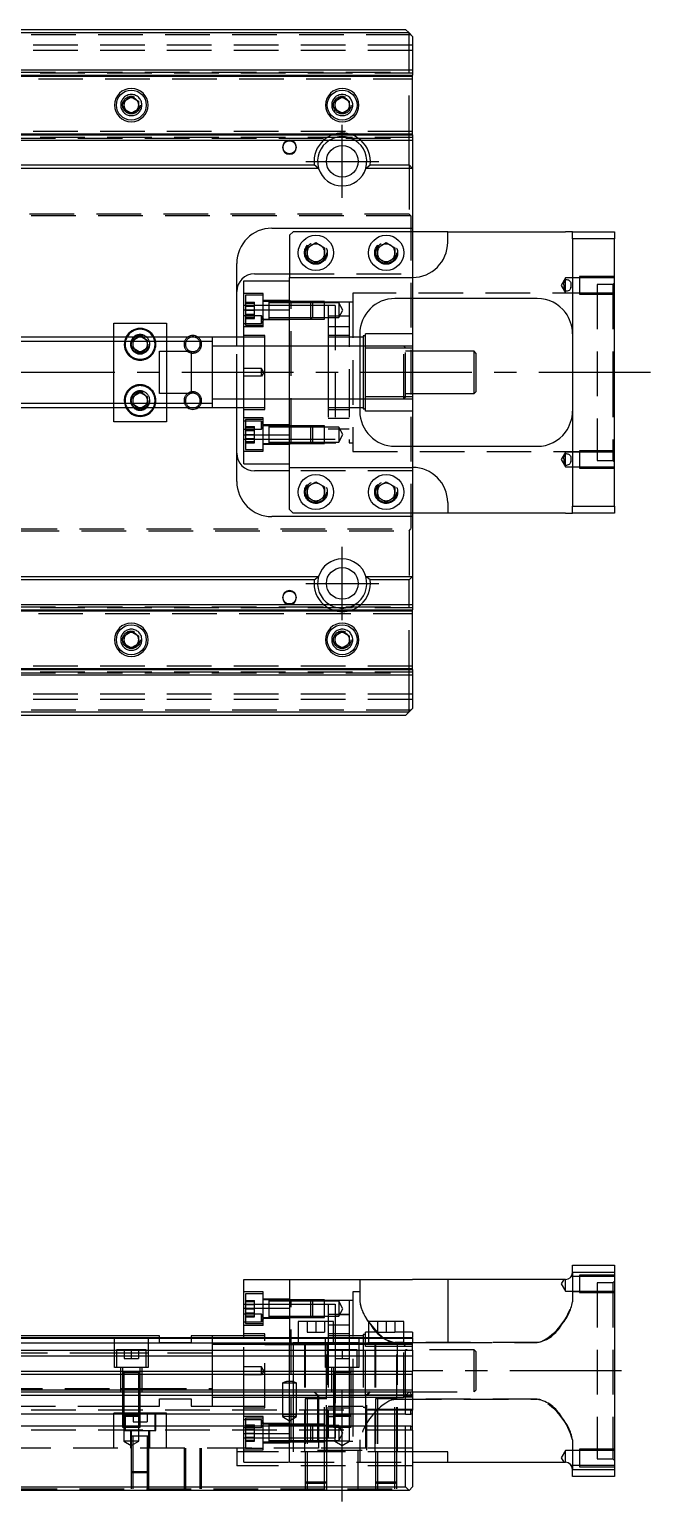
# Model space of a CAD drawing. Extents: x -10 to 750, y -346 to 120.
# Drawn here: x 291 to 467.7, y -321 to 97.5 of the extents above; entities that cross this region are included whole.
import ezdxf

# ---------------------------------------------------------------- set-up
doc = ezdxf.new("R2010")
doc.units = 0
doc.linetypes.add('CENTER', pattern=[50.8, 31.75, -6.35, 6.35, -6.35])
doc.linetypes.add('DASHED', pattern=[19.05, 12.7, -6.35])
doc.layers.get('0').update_dxf_attribs({"linetype": 'CONTINUOUS'})
doc.layers.add('CENTER', color=1, linetype='CENTER')

msp = doc.modelspace()

# ---------------------------------------------------------------- linework, layer by layer
at = {"color": 7, "linetype": 'CONTINUOUS'}
for p, q in [((275, 97.5), (398, 97.5)), ((399, 96.5), (275, 96.5)), ((399, 96.5), (398, 97.5)), ((399, 86), (399, 96.5)), ((400, 95.5), (399, 96.5)), ((400, 95.5), (400, 86)), ((275, 86), (400, 86)), ((282.27, 84.48), (400, 84.48)), ((282.95, 84.2), (400, 84.2)), ((400, 86), (400, 84.48)), ((400, 84.2), (400, 84.48)), ((400, 67.8), (400, 84.2)), ((318, 77.15), (320, 78.31)), ((318, 74.85), (318, 77.15)), ((320, 78.31), (322, 77.15)), ((322, 77.15), (322, 74.85)), ((378, 77.15), (380, 78.31)), ((378, 74.85), (378, 77.15)), ((380, 78.31), (382, 77.15)), ((382, 77.15), (382, 74.85)), ((320, 73.69), (318, 74.85)), ((322, 74.85), (320, 73.69)), ((380, 73.69), (378, 74.85)), ((382, 74.85), (380, 73.69)), ((275, 67.8), (400, 67.8)), ((275, 67.52), (400, 67.52)), ((400, 67.52), (400, 67.8)), ((400, 67.52), (400, 66)), ((275, 66), (400, 66)), ((399, 59), (399, 66)), ((400, 66), (400, 58)), ((275, 59), (372.06, 59)), ((373.29, 58), (372.06, 59)), ((386.71, 58), (387.94, 59)), ((387.94, 59), (399, 59)), ((399, 59), (400, 58)), ((373.29, 58), (275, 58)), ((400, 58), (386.71, 58)), ((400, 58), (400, 41)), ((360, 41), (400, 41)), ((366, 40), (365, 39)), ((365, 39), (365, 27)), ((410, 40), (366, 40)), ((400, 41), (400, 40)), ((410, 40), (443.5, 40)), ((410, 37), (410, 40)), ((445.5, 40), (443.5, 40)), ((445.5, 40), (457.5, 40)), ((445.5, 38), (445.5, 40)), ((445.5, 38), (445.5, -38)), ((457.5, 38), (445.5, 38)), ((457.5, 40), (457.5, 38)), ((457.5, -38), (457.5, 38)), ((370, 35.44), (372.5, 36.89)), ((370, 32.56), (370, 35.44)), ((372.5, 36.89), (375, 35.44)), ((375, 35.44), (375, 32.56)), ((390, 35.44), (392.5, 36.89)), ((390, 32.56), (390, 35.44)), ((392.5, 36.89), (395, 35.44)), ((395, 35.44), (395, 32.56)), ((350, 10), (350, 31)), ((372.5, 31.11), (370, 32.56)), ((375, 32.56), (372.5, 31.11)), ((392.5, 31.11), (390, 32.56)), ((395, 32.56), (392.5, 31.11)), ((352, 17.78), (352, 26)), ((352, 26), (365, 26)), ((355, 28), (365, 28)), ((365, 27), (400, 27)), ((365, 17.78), (365, 27)), ((443.02, 24.91), (443.06, 25.23)), ((443.06, 25.23), (443.16, 25.61)), ((443.16, 25.61), (443.3, 25.99)), ((443.3, 25.99), (443.5, 26.44)), ((443.5, 26.44), (443.72, 26.43)), ((443.5, 23.06), (443.5, 26.44)), ((443.72, 26.43), (443.94, 26.4)), ((443.94, 26.4), (444.15, 26.35)), ((444.15, 26.35), (444.35, 26.28)), ((444.35, 26.28), (444.58, 26.14)), ((444.58, 26.14), (444.77, 25.97)), ((444.77, 25.97), (444.91, 25.77)), ((444.91, 25.77), (445.02, 25.53)), ((445.02, 25.53), (445.08, 25.3)), ((435.5, 21), (395, 21)), ((400, 21), (400, 11)), ((443.58, 23.06), (443.5, 23.06)), ((443.82, 23.08), (443.58, 23.06)), ((444.04, 23.12), (443.82, 23.08)), ((444.29, 23.2), (444.04, 23.12)), ((444.52, 23.31), (444.29, 23.2)), ((444.72, 23.48), (444.52, 23.31)), ((444.88, 23.67), (444.72, 23.48)), ((444.99, 23.9), (444.88, 23.67)), ((445.06, 24.11), (444.99, 23.9)), ((352, -17.78), (352, 17.78)), ((352, 17.78), (365, 17.78)), ((365, -17.78), (365, 17.78)), ((365, -17.78), (365, 17.78)), ((315, 14), (330, 14)), ((315, 10), (315, 14)), ((330, 14), (330, 10)), ((343, 10), (275, 10)), ((321.96, 10), (322.5, 10.31)), ((322.5, 10.31), (323.04, 10)), ((352, 10), (343, 10)), ((343, 10), (343, -10)), ((343, 10), (343, -10)), ((385, 11), (385, -11)), ((386, 10), (385, 10)), ((386.31, 10.38), (386, 10.38)), ((386, 10.38), (386, 0)), ((386.63, 6.93), (386.63, 11)), ((400, 11), (386.63, 11)), ((400, 11), (400, 6.93)), ((328, -6), (328, 6)), ((328, 6), (337, 6)), ((337, 6), (337, -6)), ((386.63, -6.93), (386.63, 6.93)), ((400, 6.93), (386.63, 6.93)), ((400, 6.93), (400, -6.93)), ((417.5, 6), (400, 6)), ((418, 5.5), (417.5, 6)), ((417.5, -6), (417.5, 6)), ((418, 5.5), (418, -5.5)), ((386, 0), (386, -10.38)), ((337, -6), (328, -6)), ((386.63, -11), (386.63, -6.93)), ((400, -6.93), (386.63, -6.93)), ((400, -6), (417.5, -6)), ((400, -6.93), (400, -11)), ((417.5, -6), (418, -5.5)), ((275, -10), (343, -10)), ((315, -14), (315, -10)), ((322.5, -10.31), (321.96, -10)), ((323.04, -10), (322.5, -10.31)), ((330, -10), (330, -14)), ((343, -10), (352, -10)), ((350, -31), (350, -10)), ((385, -10), (386, -10)), ((386, -10.38), (386.31, -10.38)), ((400, -11), (386.63, -11)), ((400, -11), (400, -21)), ((330, -14), (315, -14)), ((359.1, -15.18), (359.1, -20.18)), ((352, -17.78), (365, -17.78)), ((352, -26), (352, -17.78)), ((365, -27), (365, -17.78)), ((395, -21), (435.5, -21)), ((443.02, -24.59), (443.06, -24.27)), ((443.06, -24.27), (443.16, -23.89)), ((443.16, -23.89), (443.3, -23.51)), ((443.3, -23.51), (443.5, -23.06)), ((443.5, -23.06), (443.72, -23.07)), ((443.5, -26.44), (443.5, -23.06)), ((443.72, -23.07), (443.94, -23.1)), ((443.94, -23.1), (444.15, -23.15)), ((444.15, -23.15), (444.35, -23.22)), ((444.35, -23.22), (444.58, -23.35)), ((444.58, -23.35), (444.77, -23.53)), ((444.77, -23.53), (444.91, -23.73)), ((444.91, -23.73), (445.02, -23.96)), ((445.02, -23.96), (445.08, -24.2)), ((352, -26), (365, -26)), ((365, -28), (355, -28)), ((365, -39), (365, -27)), ((365, -27), (400, -27)), ((443.58, -26.43), (443.5, -26.44)), ((443.82, -26.42), (443.58, -26.43)), ((444.04, -26.38), (443.82, -26.42)), ((444.29, -26.3), (444.04, -26.38)), ((444.52, -26.18), (444.29, -26.3)), ((444.72, -26.02), (444.52, -26.18)), ((444.88, -25.83), (444.72, -26.02)), ((444.99, -25.6), (444.88, -25.83)), ((445.06, -25.39), (444.99, -25.6)), ((370, -32.56), (372.5, -31.11)), ((370, -35.44), (370, -32.56)), ((372.5, -31.11), (375, -32.56)), ((375, -32.56), (375, -35.44)), ((390, -32.56), (392.5, -31.11)), ((390, -35.44), (390, -32.56)), ((392.5, -31.11), (395, -32.56)), ((395, -32.56), (395, -35.44)), ((372.5, -36.89), (370, -35.44)), ((375, -35.44), (372.5, -36.89)), ((392.5, -36.89), (390, -35.44)), ((395, -35.44), (392.5, -36.89)), ((410, -37), (410, -40)), ((400, -41), (360, -41)), ((365, -39), (366, -40)), ((410, -40), (366, -40)), ((400, -40), (400, -41)), ((400, -41), (400, -58)), ((443.5, -40), (410, -40)), ((443.5, -40), (445.5, -40)), ((445.5, -40), (445.5, -38)), ((445.5, -38), (457.5, -38)), ((457.5, -40), (445.5, -40)), ((457.5, -38), (457.5, -40)), ((275, -58), (373.29, -58)), ((372.06, -59), (373.29, -58)), ((386.71, -58), (400, -58)), ((387.94, -59), (386.71, -58)), ((400, -58), (399, -59)), ((400, -58), (400, -66)), ((372.06, -59), (275, -59)), ((399, -59), (387.94, -59)), ((399, -66), (399, -59)), ((275, -66), (400, -66)), ((400, -66), (400, -67.52)), ((275, -67.52), (400, -67.52)), ((275, -67.8), (400, -67.8)), ((400, -67.8), (400, -67.52)), ((400, -84.2), (400, -67.8)), ((318, -74.85), (320, -73.69)), ((318, -77.15), (318, -74.85)), ((320, -73.69), (322, -74.85)), ((322, -74.85), (322, -77.15)), ((378, -74.85), (380, -73.69)), ((378, -77.15), (378, -74.85)), ((380, -73.69), (382, -74.85)), ((382, -74.85), (382, -77.15)), ((320, -78.31), (318, -77.15)), ((322, -77.15), (320, -78.31)), ((380, -78.31), (378, -77.15)), ((382, -77.15), (380, -78.31)), ((275, -86), (400, -86)), ((282.27, -84.48), (400, -84.48)), ((282.95, -84.2), (400, -84.2)), ((399, -96.5), (399, -86)), ((400, -84.48), (400, -84.2)), ((400, -84.48), (400, -86)), ((400, -86), (400, -95.5)), ((399, -96.5), (400, -95.5)), ((275, -96.5), (399, -96.5)), ((398, -97.5), (275, -97.5)), ((398, -97.5), (399, -96.5)), ((445.5, -255.83), (445.5, -253.83)), ((445.5, -253.83), (457.5, -253.83)), ((457.5, -253.83), (457.5, -255.83)), ((352, -266.05), (352, -257.83)), ((352, -257.83), (365, -257.83)), ((365, -257.83), (400, -257.83)), ((365, -257.83), (365, -274.33)), ((410, -257.83), (400, -257.83)), ((443.5, -257.83), (410, -257.83)), ((410, -257.83), (410, -275.83)), ((457.5, -255.83), (445.5, -255.83)), ((457.5, -255.83), (457.5, -311.83)), ((352, -274.33), (352, -266.05)), ((352, -266.05), (365, -266.05)), ((359.1, -263.66), (359.1, -263.66)), ((367.5, -269.83), (367.5, -274.33)), ((377.5, -269.83), (367.5, -269.83)), ((377.5, -274.33), (377.5, -269.83)), ((387.5, -269.83), (387.5, -274.33)), ((397.5, -269.83), (387.5, -269.83)), ((397.5, -274.33), (397.5, -269.83)), ((328, -273.83), (274.5, -273.83)), ((274.5, -274.33), (400, -274.33)), ((274.5, -274.5), (400, -274.5)), ((274.5, -275.9), (400, -275.9)), ((328, -274.33), (328, -273.83)), ((343, -273.83), (337, -273.83)), ((337, -273.83), (337, -274.33)), ((352, -273.83), (343, -273.83)), ((343, -273.83), (343, -274.33)), ((343, -273.83), (343, -274.33)), ((400, -274.5), (400, -274.33)), ((400, -274.5), (400, -275.9)), ((410, -275.83), (400, -275.83)), ((400, -277.97), (400, -275.9)), ((274.5, -277.97), (400, -277.97)), ((274.5, -279.59), (400, -279.59)), ((400, -277.97), (400, -279.59)), ((400, -279.59), (400, -283.89)), ((274.5, -283.89), (400, -283.89)), ((322.5, -284.43), (317.5, -284.43)), ((400, -284.74), (400, -283.89)), ((0, -284.74), (400, -284.74)), ((400, -289.24), (400, -284.74)), ((0, -289.24), (400, -289.24)), ((1, -289.83), (399, -289.83)), ((398, -290.83), (2, -290.83)), ((375.5, -291.83), (369.5, -291.83)), ((398, -290.83), (399, -289.83)), ((398, -296.13), (398, -290.83)), ((399, -289.83), (400, -290.83)), ((399, -289.83), (400, -289.83)), ((400, -289.83), (400, -289.24)), ((400, -290.83), (400, -294.98)), ((398, -296.13), (2, -296.13)), ((398, -296.13), (399.5, -296.13)), ((399.5, -296.13), (399.5, -294.98)), ((399.5, -294.98), (400, -294.98)), ((400, -296.13), (399.5, -296.13)), ((400, -296.13), (400, -294.98)), ((400, -299.53), (400, -296.13)), ((398, -299.53), (2, -299.53)), ((399.5, -299.53), (398, -299.53)), ((398, -316.83), (398, -299.53)), ((399.5, -299.53), (400, -299.53)), ((399.5, -300.68), (399.5, -299.53)), ((400, -300.68), (399.5, -300.68)), ((400, -300.68), (400, -299.53)), ((400, -300.68), (400, -316.83)), ((410, -306.83), (400, -306.83)), ((410, -309.83), (410, -306.83)), ((400, -309.83), (410, -309.83)), ((410, -309.83), (443.5, -309.83)), ((445.5, -313.83), (445.5, -311.83)), ((445.5, -311.83), (457.5, -311.83)), ((457.5, -313.83), (445.5, -313.83)), ((457.5, -311.83), (457.5, -313.83)), ((399, -317.83), (1, -317.83)), ((2, -316.83), (398, -316.83)), ((399, -317.83), (398, -316.83)), ((400, -316.83), (399, -317.83))]:
    msp.add_line(p, q, dxfattribs=at)
at = {"color": 3, "linetype": 'DASHED'}
for p, q in [((400, 93), (0, 93)), ((399.5, 96), (264.8, 96)), ((400, 91.5), (0, 91.5)), ((0, 85.4), (400, 85.4)), ((274.5, 84.42), (400, 84.42)), ((275, 85.15), (400, 85.15)), ((399, 66), (399, 86)), ((274.5, 83.5), (400, 83.5)), ((317.5, 76), (317.53, 76.41)), ((377.5, 76), (377.53, 76.37)), ((400, 68.5), (274.5, 68.5)), ((274.5, 67.58), (400, 67.58)), ((0, 66.6), (400, 66.6)), ((275, 66.85), (400, 66.85)), ((399, 59), (399, 45)), ((399.5, 44.5), (0.5, 44.5)), ((399, 45), (1, 45)), ((399.5, 44.5), (399, 45)), ((399.5, 44.5), (399.5, -44.5)), ((400, 40), (400, 28)), ((369.5, 34), (369.52, 34.35)), ((389.5, 34), (389.52, 34.35)), ((365, 28), (400, 28)), ((365, 17.78), (365, 26)), ((400, 28), (400, 27)), ((400, 27), (400, 21)), ((443.5, 26.85), (442.29, 24.75)), ((447.5, 26.85), (443.5, 26.85)), ((443.5, 26.44), (443.5, 26.85)), ((457.5, 27.25), (447.5, 27.25)), ((447.5, 27.25), (447.5, 22.25)), ((457.5, 26.85), (447.5, 26.85)), ((457.5, 25.5), (457, 25)), ((357.5, 22.43), (352, 22.43)), ((357.5, 21.93), (352.5, 21.93)), ((352.5, 21.93), (352.5, 17.68)), ((357.5, 12.93), (357.5, 22.43)), ((452.5, 22.5), (383, 22.5)), ((383, 22.5), (383, -22.5)), ((442.29, 24.75), (443.5, 22.65)), ((443.5, 22.65), (443.5, 23.06)), ((443.5, 22.65), (447.5, 22.65)), ((447.5, 22.65), (457.5, 22.65)), ((447.5, 22.25), (457.5, 22.25)), ((457, 25), (452.5, 25)), ((452.5, 25), (452.5, -25)), ((457, 25), (457, 0)), ((352.5, 19), (352, 19)), ((352.5, 19.99), (355, 19.99)), ((352.5, 19.68), (355, 19.68)), ((357.5, 19), (352.5, 19)), ((352.5, 18.83), (355, 18.83)), ((352.5, 17.68), (355, 17.68)), ((352.5, 17.68), (352.5, 13.43)), ((355, 18.83), (355, 19.99)), ((355, 16.52), (355, 18.83)), ((365, 20.43), (357.5, 20.43)), ((359.1, 20.18), (357.5, 20.18)), ((359.1, 19), (357.5, 19)), ((359.1, 20.18), (359.09, 20.18)), ((359.1, 20.18), (359.1, 20.18)), ((365, 20.18), (359.1, 20.18)), ((359.1, 20.18), (359.1, 17.83)), ((365, 19.78), (359.1, 19.78)), ((365, 19), (359.1, 19)), ((359.1, 17.83), (359.1, 17.55)), ((359.1, 17.55), (359.1, 15.91)), ((365.5, 20), (365, 20.5)), ((371.1, 20.18), (365, 20.18)), ((371.1, 20.18), (365, 20.18)), ((365.5, 20), (365, 20)), ((371.5, 19.78), (365, 19.78)), ((376, 19), (365, 19)), ((382, 20), (365.5, 20)), ((365.5, -20), (365.5, 20)), ((371.5, 19.78), (371.1, 20.18)), ((375, 20.18), (371.1, 20.18)), ((371.1, 17.68), (371.1, 20.18)), ((371.1, 15.18), (371.1, 17.68)), ((375, 19.78), (371.5, 19.78)), ((371.5, 19.78), (371.5, 17.68)), ((371.5, 17.68), (371.5, 15.58)), ((375, 15.18), (375, 20.18)), ((379, 19.78), (375, 19.78)), ((378, 19), (376, 19)), ((376, 19), (376, 0)), ((378, 19), (378, 0)), ((380.21, 17.68), (379, 19.78)), ((379, 19.78), (379, 17.68)), ((379, 15.58), (380.21, 17.68)), ((379, 17.68), (379, 15.58)), ((383, 20), (382, 20)), ((382, 20), (382, 0)), ((443.68, 16.76), (443.42, 17.11)), ((357, 16.1), (352, 16.1)), ((352, 13.9), (357, 13.9)), ((357.5, 12.93), (352, 12.93)), ((352.5, 16.52), (355, 16.52)), ((352.5, 15.68), (355, 15.68)), ((352.5, 15.37), (355, 15.37)), ((352.5, 13.43), (357.5, 13.43)), ((355, 15.37), (355, 16.52)), ((357.66, 15), (357, 16.1)), ((357, 15), (357, 16.1)), ((357, 13.9), (357.66, 15)), ((357, 13.9), (357, 15)), ((357.66, 15), (357, 15)), ((357.5, 15.18), (359.1, 15.18)), ((365, 14.93), (357.5, 14.93)), ((359.09, 15.18), (359.1, 15.18)), ((359.1, 15.91), (359.1, 15.18)), ((359.1, 15.58), (365, 15.58)), ((359.1, 15.18), (359.1, 15.18)), ((359.1, 15.18), (365, 15.18)), ((365, 15.58), (371.5, 15.58)), ((365, 15.18), (371.1, 15.18)), ((365, 15.18), (371.1, 15.18)), ((371.1, 15.18), (371.5, 15.58)), ((371.1, 15.18), (375, 15.18)), ((371.5, 15.58), (375, 15.58)), ((375, 15.58), (379, 15.58)), ((378, 16), (376, 16)), ((382, 13), (376, 13)), ((382, 16), (378, 16)), ((315, 5), (315, 10)), ((320.5, 9.15), (321.96, 10)), ((320.5, 6.85), (320.5, 9.15)), ((323.04, 10), (324.5, 9.15)), ((324.5, 9.15), (324.5, 6.85)), ((330, 10), (330, 5)), ((350, 7.5), (350, 10)), ((358, 10.5), (352, 10.5)), ((358, 10), (352, 10)), ((358, 0), (358, 10.5)), ((382, 10.5), (376, 10.5)), ((382, 10), (376, 10)), ((376, 10), (376, 0)), ((385, 10), (382, 10)), ((315, -5), (315, 5)), ((320, 8), (320.01, 8.25)), ((322.5, 5.69), (320.5, 6.85)), ((324.5, 6.85), (322.5, 5.69)), ((330, 5), (330, -5)), ((352, 7.5), (343, 7.5)), ((350, -7.5), (350, 7.5)), ((358, 7.5), (352, 7.5)), ((365, 7.5), (358, 7.5)), ((376, 7.5), (365, 7.5)), ((382, 7.5), (376, 7.5)), ((385, 7.5), (382, 7.5)), ((386, 7.5), (385, 7.5)), ((386.63, 7.5), (386, 7.5)), ((397.5, 7.5), (386.63, 7.5)), ((400, 7.5), (397.5, 7.5)), ((398, 7), (397.5, 7.5)), ((397.5, -7.5), (397.5, 7.5)), ((398, -7), (398, 7)), ((400, 6), (398, 6)), ((357, 1.1), (352, 1.1)), ((357.66, 0), (357, 1.1)), ((357, -1.1), (357, 1.1)), ((358, -10.5), (358, 0)), ((376, 0), (376, -19)), ((376, 0), (376, -10)), ((378, 0), (378, -19)), ((382, 0), (382, -20)), ((457, 0), (457, -25)), ((357, -1.1), (352, -1.1)), ((357.66, 0), (357, -1.1)), ((315, -10), (315, -5)), ((320, -8), (320.01, -7.75)), ((320.5, -6.85), (322.5, -5.69)), ((320.5, -9.15), (320.5, -6.85)), ((322.5, -5.69), (324.5, -6.85)), ((324.5, -6.85), (324.5, -9.15)), ((330, -5), (330, -10)), ((343, -7.5), (352, -7.5)), ((350, -10), (350, -7.5)), ((352, -7.5), (358, -7.5)), ((358, -7.5), (365, -7.5)), ((365, -7.5), (376, -7.5)), ((376, -7.5), (382, -7.5)), ((382, -7.5), (385, -7.5)), ((385, -7.5), (386, -7.5)), ((386, -7.5), (386.63, -7.5)), ((386.63, -7.5), (397.5, -7.5)), ((397.5, -7.5), (398, -7)), ((397.5, -7.5), (400, -7.5)), ((398, -6), (400, -6)), ((321.96, -10), (320.5, -9.15)), ((324.5, -9.15), (323.04, -10)), ((352, -10), (358, -10)), ((352, -10.5), (358, -10.5)), ((376, -10), (382, -10)), ((376, -10.5), (382, -10.5)), ((382, -10), (385, -10)), ((357.5, -12.93), (352, -12.93)), ((357, -13.9), (352, -13.9)), ((352, -16.1), (357, -16.1)), ((357.5, -13.43), (352.5, -13.43)), ((352.5, -13.43), (352.5, -21.93)), ((352.5, -15.37), (355, -15.37)), ((352.5, -15.68), (355, -15.68)), ((352.5, -16.52), (355, -16.52)), ((355, -15.68), (355, -15.37)), ((355, -17.68), (355, -15.68)), ((357.66, -15), (357, -13.9)), ((357, -15), (357, -13.9)), ((357, -16.1), (357.66, -15)), ((357.66, -15), (357, -15)), ((357.5, -15), (357, -15)), ((357, -16.1), (357, -15)), ((357.5, -17.68), (357.5, -12.93)), ((365, -14.93), (357.5, -14.93)), ((357.66, -15), (357.5, -15)), ((359.1, -15.18), (357.5, -15.18)), ((359.1, -15.18), (359.09, -15.18)), ((365, -15.18), (359.1, -15.18)), ((359.1, -15.18), (359.1, -15.18)), ((359.1, -15.18), (359.1, -20.18)), ((365, -15.58), (359.1, -15.58)), ((371.1, -15.18), (365, -15.18)), ((371.1, -15.18), (365, -15.18)), ((371.5, -15.58), (365, -15.58)), ((371.5, -15.58), (371.1, -15.18)), ((375, -15.18), (371.1, -15.18)), ((371.1, -20.18), (371.1, -15.18)), ((375, -15.58), (371.5, -15.58)), ((371.5, -15.58), (371.5, -19.78)), ((375, -20.18), (375, -15.18)), ((379, -15.58), (375, -15.58)), ((376, -13), (382, -13)), ((376, -16), (378, -16)), ((378, -16), (382, -16)), ((380.21, -17.68), (379, -15.58)), ((379, -15.58), (379, -19.78)), ((443.41, -17.12), (443.71, -16.71)), ((352, -19), (352.5, -19)), ((352.5, -17.68), (355, -17.68)), ((352.5, -18.83), (355, -18.83)), ((352.5, -19), (357.5, -19)), ((352.5, -19.68), (355, -19.68)), ((352.5, -19.99), (355, -19.99)), ((355, -19.68), (355, -17.68)), ((355, -19.99), (355, -19.68)), ((357.5, -22.43), (357.5, -17.68)), ((357.5, -19), (359.1, -19)), ((357.5, -20.18), (359.1, -20.18)), ((357.5, -20.43), (365, -20.43)), ((359.09, -20.18), (359.1, -20.18)), ((359.1, -19), (365, -19)), ((359.1, -19.78), (365, -19.78)), ((359.1, -20.18), (365, -20.18)), ((359.1, -20.18), (359.1, -20.18)), ((365, -26), (365, -17.78)), ((365, -19), (376, -19)), ((365, -19.78), (371.5, -19.78)), ((365, -20), (365.5, -20)), ((365, -20.5), (365.5, -20)), ((365, -20.18), (371.1, -20.18)), ((365, -20.18), (371.1, -20.18)), ((365.5, -20), (382, -20)), ((371.1, -20.18), (371.5, -19.78)), ((371.1, -20.18), (375, -20.18)), ((371.5, -19.78), (375, -19.78)), ((375, -19.78), (379, -19.78)), ((376, -19), (378, -19)), ((379, -19.78), (380.21, -17.68)), ((382, -20), (383, -20)), ((352, -22.43), (357.5, -22.43)), ((352.5, -21.93), (357.5, -21.93)), ((383, -22.5), (452.5, -22.5)), ((400, -21), (400, -27)), ((443.5, -22.65), (442.29, -24.75)), ((442.29, -24.75), (443.5, -26.85)), ((447.5, -22.65), (443.5, -22.65)), ((443.5, -23.06), (443.5, -22.65)), ((457.5, -22.25), (447.5, -22.25)), ((447.5, -22.25), (447.5, -27.25)), ((457.5, -22.65), (447.5, -22.65)), ((452.5, -25), (457, -25)), ((457, -25), (457.5, -25.5)), ((400, -28), (365, -28)), ((400, -27), (400, -28)), ((400, -28), (400, -40)), ((443.5, -26.85), (443.5, -26.44)), ((443.5, -26.85), (447.5, -26.85)), ((447.5, -26.85), (457.5, -26.85)), ((447.5, -27.25), (457.5, -27.25)), ((369.5, -34), (369.52, -33.65)), ((389.5, -34), (389.52, -33.65)), ((0.5, -44.5), (399.5, -44.5)), ((1, -45), (399, -45)), ((399, -45), (399.5, -44.5)), ((399, -45), (399, -59)), ((0, -66.6), (400, -66.6)), ((275, -66.85), (400, -66.85)), ((399, -86), (399, -66)), ((274.5, -67.58), (400, -67.58)), ((274.5, -68.5), (400, -68.5)), ((317.5, -76), (317.53, -75.59)), ((377.5, -76), (377.53, -75.59)), ((400, -83.5), (274.5, -83.5)), ((0, -85.4), (400, -85.4)), ((274.5, -84.42), (400, -84.42)), ((275, -85.15), (400, -85.15)), ((400, -91.5), (0, -91.5)), ((400, -93), (0, -93)), ((399.5, -96), (264.8, -96)), ((385, -257.83), (385, -264.21)), ((443.01, -257.83), (442.29, -259.09)), ((442.29, -259.09), (443.5, -261.19)), ((443.5, -261.19), (443.5, -257.83)), ((445.12, -257.01), (445.14, -256.99)), ((447.5, -256.99), (445.14, -256.99)), ((445.5, -255.83), (445.5, -264.21)), ((457.5, -256.59), (447.5, -256.59)), ((447.5, -256.59), (447.5, -261.59)), ((457.5, -256.99), (447.5, -256.99)), ((457, -258.83), (452.5, -258.83)), ((452.5, -258.83), (452.5, -308.83)), ((457.5, -258.33), (457, -258.83)), ((457, -258.83), (457, -308.83)), ((357.5, -261.41), (352, -261.41)), ((357.5, -261.91), (352.5, -261.91)), ((352.5, -261.91), (352.5, -266.16)), ((357.5, -270.91), (357.5, -261.41)), ((365, -263.41), (357.5, -263.41)), ((365.5, -263.83), (365, -263.33)), ((385, -261.33), (383, -261.33)), ((383, -261.33), (383, -282.83)), ((443.5, -261.19), (447.5, -261.19)), ((452.5, -261.33), (445.5, -261.33)), ((447.5, -261.19), (457.5, -261.19)), ((447.5, -261.59), (457.5, -261.59)), ((352, -264.83), (352.5, -264.83)), ((352, -264.83), (352.5, -264.83)), ((357, -267.73), (352, -267.73)), ((352.5, -263.85), (355, -263.85)), ((352.5, -264.16), (355, -264.16)), ((352.5, -264.83), (365, -264.83)), ((352.5, -264.83), (365, -264.83)), ((352.5, -265), (355, -265)), ((352.5, -266.16), (352.5, -270.41)), ((352.5, -266.16), (355, -266.16)), ((352.5, -267.31), (355, -267.31)), ((355, -265), (355, -263.85)), ((355, -267.31), (355, -265)), ((355, -268.47), (355, -267.31)), ((357.66, -268.83), (357, -267.73)), ((357, -268.83), (357, -267.73)), ((359.1, -263.66), (357.5, -263.66)), ((365, -263.66), (359.09, -263.66)), ((359.1, -263.66), (359.1, -266.01)), ((359.1, -263.66), (359.1, -268.66)), ((365, -264.06), (359.1, -264.06)), ((359.1, -266.01), (359.1, -266.29)), ((359.1, -266.16), (359.1, -268.66)), ((359.1, -266.29), (359.1, -267.92)), ((371.1, -263.66), (365, -263.66)), ((371.1, -263.66), (365, -263.66)), ((365.5, -263.83), (365, -263.83)), ((371.5, -264.06), (365, -264.06)), ((365, -264.83), (376, -264.83)), ((365, -264.83), (376, -264.83)), ((382, -263.83), (365.5, -263.83)), ((365.5, -303.83), (365.5, -263.83)), ((371.5, -264.06), (371.1, -263.66)), ((375, -263.66), (371.1, -263.66)), ((371.1, -266.16), (371.1, -263.66)), ((371.1, -268.66), (371.1, -266.16)), ((375, -264.06), (371.5, -264.06)), ((371.5, -264.06), (371.5, -266.16)), ((371.5, -266.16), (371.5, -268.26)), ((375, -268.66), (375, -263.66)), ((379, -264.06), (375, -264.06)), ((376, -264.83), (378, -264.83)), ((376, -264.83), (376, -274.33)), ((378, -264.83), (378, -277.83)), ((380.21, -266.16), (379, -264.06)), ((379, -264.06), (379, -266.16)), ((379, -268.26), (380.21, -266.16)), ((379, -266.16), (379, -268.26)), ((383, -263.83), (382, -263.83)), ((382, -263.83), (382, -274.33)), ((352, -269.93), (357, -269.93)), ((357.5, -270.91), (352, -270.91)), ((352.5, -268.16), (355, -268.16)), ((352.5, -268.47), (355, -268.47)), ((352.5, -270.41), (357.5, -270.41)), ((357, -269.93), (357.66, -268.83)), ((357, -269.93), (357, -268.83)), ((357.66, -268.83), (357, -268.83)), ((357.5, -268.66), (359.1, -268.66)), ((365, -268.91), (357.5, -268.91)), ((359.09, -268.66), (365, -268.66)), ((359.1, -267.92), (359.1, -268.66)), ((359.1, -268.26), (365, -268.26)), ((365, -268.26), (371.5, -268.26)), ((365, -268.66), (371.1, -268.66)), ((365, -268.66), (371.1, -268.66)), ((370, -269.83), (370, -272.83)), ((371.1, -268.66), (371.5, -268.26)), ((371.1, -268.66), (375, -268.66)), ((371.5, -268.26), (375, -268.26)), ((372.5, -269.83), (372.5, -272.83)), ((375, -268.26), (379, -268.26)), ((375, -269.83), (375, -272.83)), ((378, -267.83), (376, -267.83)), ((377.5, -270.83), (376, -270.83)), ((377.5, -270.83), (376, -270.83)), ((382, -270.83), (377.5, -270.83)), ((382, -270.83), (377.5, -270.83)), ((378, -267.83), (382, -267.83)), ((382, -267.83), (378, -267.83)), ((387.51, -269.86), (389.94, -272.83)), ((390, -269.83), (390, -272.83)), ((392.5, -269.83), (392.5, -272.83)), ((395, -269.83), (395, -272.83)), ((315.25, -282.83), (315.25, -274.33)), ((324.75, -274.33), (324.75, -282.83)), ((328, -275.83), (328, -274.33)), ((337, -275.83), (328, -275.83)), ((337, -274.33), (337, -275.83)), ((343, -274.33), (343, -283.83)), ((343, -274.33), (343, -283.83)), ((358, -273.33), (352, -273.33)), ((358, -273.83), (352, -273.83)), ((352, -289.83), (352, -274.33)), ((358, -294.33), (358, -273.33)), ((365, -274.33), (365, -275.83)), ((365, -275.83), (366, -275.83)), ((365, -286.83), (365, -275.83)), ((375.25, -275.83), (366, -275.83)), ((366, -275.83), (366, -286.95)), ((367.5, -274.33), (367.5, -275.83)), ((369.25, -275.83), (369.25, -306.83)), ((369.5, -275.83), (369.5, -291.84)), ((370, -272.83), (372.5, -272.83)), ((372.5, -272.83), (375, -272.83)), ((375.25, -282.83), (375.25, -274.33)), ((384.75, -275.83), (375.25, -275.83)), ((375.5, -291.84), (375.5, -275.83)), ((375.75, -277.83), (375.75, -275.83)), ((382, -273.33), (376, -273.33)), ((377.5, -273.83), (376, -273.83)), ((376, -274.33), (376, -275.83)), ((376, -275.83), (376, -302.83)), ((382, -273.83), (377.5, -273.83)), ((377.5, -275.83), (377.5, -274.33)), ((386, -273.83), (382, -273.83)), ((382, -274.33), (382, -275.83)), ((382, -275.83), (382, -277.83)), ((384.75, -274.33), (384.75, -282.83)), ((400, -275.83), (384.75, -275.83)), ((386.31, -273.46), (386, -273.46)), ((386, -273.46), (386, -274.33)), ((386, -274.33), (386, -275.83)), ((386, -275.83), (386, -294.21)), ((386.63, -274.33), (386.63, -272.83)), ((387.5, -272.83), (386.63, -272.83)), ((386.63, -275.83), (386.63, -274.33)), ((386.63, -276.91), (386.63, -275.83)), ((390, -272.83), (387.5, -272.83)), ((387.5, -274.33), (387.5, -275.83)), ((389.25, -275.83), (389.25, -306.83)), ((389.5, -275.83), (389.5, -291.84)), ((389.94, -272.83), (391.58, -274.34)), ((390, -272.83), (392.5, -272.83)), ((392.5, -272.83), (395, -272.83)), ((397.5, -272.83), (395, -272.83)), ((435.5, -275.76), (395, -275.76)), ((395, -275.76), (397.5, -275.76)), ((395.5, -291.84), (395.5, -275.83)), ((395.75, -306.83), (395.75, -275.83)), ((400, -272.83), (397.5, -272.83)), ((397.5, -275.83), (397.5, -274.33)), ((397.5, -275.76), (400, -275.76)), ((400, -272.83), (400, -274.33)), ((400, -275.76), (410, -275.76)), ((410, -275.76), (435.5, -275.76)), ((435.85, -275.74), (435.5, -275.76)), ((436.19, -275.7), (435.85, -275.74)), ((436.55, -275.62), (436.19, -275.7)), ((315.25, -278.83), (274.5, -278.83)), ((315.75, -278.83), (315.25, -278.83)), ((315.75, -277.83), (315.75, -282.83)), ((324.25, -277.83), (315.75, -277.83)), ((324.25, -278.83), (315.75, -278.83)), ((318, -277.83), (318, -280.33)), ((318, -280.33), (320, -280.33)), ((320, -277.83), (320, -280.33)), ((320, -280.33), (322, -280.33)), ((322, -277.83), (322, -280.33)), ((324.25, -282.83), (324.25, -277.83)), ((324.75, -278.83), (324.25, -278.83)), ((343, -278.83), (324.75, -278.83)), ((352, -276.33), (343, -276.33)), ((358, -276.33), (352, -276.33)), ((365, -276.33), (358, -276.33)), ((358, -276.33), (365, -276.33)), ((369.5, -276.33), (365, -276.33)), ((365, -276.33), (369.5, -276.33)), ((375.25, -276.33), (369.5, -276.33)), ((369.5, -276.33), (375.25, -276.33)), ((375.5, -276.33), (375.25, -276.33)), ((375.25, -276.33), (375.5, -276.33)), ((376, -276.33), (375.5, -276.33)), ((375.5, -276.33), (376, -276.33)), ((375.75, -277.83), (375.75, -282.83)), ((384.25, -277.83), (375.75, -277.83)), ((382, -276.33), (376, -276.33)), ((378, -277.83), (378, -280.33)), ((378, -280.33), (378, -302.83)), ((378, -280.33), (380, -280.33)), ((380, -277.83), (380, -280.33)), ((380, -280.33), (382, -280.33)), ((384.75, -276.33), (382, -276.33)), ((382, -277.83), (382, -280.33)), ((382, -280.33), (382, -303.83)), ((384.25, -282.83), (384.25, -277.83)), ((386, -276.33), (384.75, -276.33)), ((386.63, -276.33), (386, -276.33)), ((386.63, -276.33), (386, -276.33)), ((389.5, -276.33), (386.63, -276.33)), ((389.5, -276.33), (386.63, -276.33)), ((386.63, -290.76), (386.63, -276.91)), ((389.5, -276.91), (386.63, -276.91)), ((395.5, -276.33), (389.5, -276.33)), ((395.5, -276.33), (389.5, -276.33)), ((395.5, -276.91), (389.5, -276.91)), ((397.5, -276.33), (395.5, -276.33)), ((397.5, -276.33), (395.5, -276.33)), ((400, -276.91), (395.5, -276.91)), ((398, -276.83), (397.5, -276.33)), ((400, -276.33), (397.5, -276.33)), ((397.5, -291.33), (397.5, -276.33)), ((398, -290.83), (398, -276.83)), ((417.5, -277.83), (398, -277.83)), ((418, -278.33), (417.5, -277.83)), ((417.5, -289.83), (417.5, -277.83)), ((418, -278.33), (418, -289.33)), ((324.75, -282.83), (315.25, -282.83)), ((317, -289.83), (317, -282.83)), ((317.5, -282.83), (317.5, -284.43)), ((317.5, -284.43), (317.5, -289.83)), ((317.5, -284.43), (317.5, -284.43)), ((317.5, -284.43), (317.5, -284.44)), ((322.5, -284.43), (317.5, -284.43)), ((317.9, -284.43), (317.9, -289.83)), ((322.1, -289.83), (322.1, -284.43)), ((322.5, -284.43), (322.5, -282.83)), ((322.5, -284.43), (322.5, -284.43)), ((322.5, -289.83), (322.5, -284.43)), ((322.5, -284.44), (322.5, -284.43)), ((323, -282.83), (323, -289.83)), ((343, -283.83), (343, -289.83)), ((343, -283.83), (343, -289.83)), ((357, -282.73), (352, -282.73)), ((357.66, -283.83), (357, -282.73)), ((357, -284.93), (357, -282.73)), ((357.66, -283.83), (357, -284.93)), ((384.75, -282.83), (375.25, -282.83)), ((375.75, -306.83), (375.75, -282.83)), ((377, -289.83), (377, -282.83)), ((377.5, -282.83), (377.5, -284.43)), ((377.5, -284.43), (377.5, -289.83)), ((377.5, -284.43), (377.5, -284.43)), ((377.5, -284.43), (377.5, -284.44)), ((382.5, -284.43), (377.5, -284.43)), ((382.5, -284.43), (377.5, -284.43)), ((377.9, -284.43), (377.9, -289.83)), ((382.1, -289.83), (382.1, -284.43)), ((382.5, -284.43), (382.5, -282.83)), ((382.5, -284.43), (382.5, -284.43)), ((382.5, -289.83), (382.5, -284.43)), ((382.5, -284.44), (382.5, -284.43)), ((383, -282.83), (383, -289.83)), ((357, -284.93), (352, -284.93)), ((363, -287.33), (363, -289.83)), ((367, -287.33), (363, -287.33)), ((365.06, -286.83), (364.94, -286.83)), ((365, -289.83), (365, -286.83)), ((366, -286.95), (366, -289.83)), ((367, -289.83), (367, -287.33)), ((263, -288.83), (317, -288.83)), ((317, -288.83), (317.5, -288.83)), ((317.5, -288.83), (317.9, -288.83)), ((317.5, -289.83), (317.5, -296.13)), ((317.5, -289.83), (317.5, -296.13)), ((317.9, -288.83), (322.1, -288.83)), ((317.9, -289.83), (317.9, -296.13)), ((322.1, -288.83), (322.5, -288.83)), ((322.1, -296.13), (322.1, -289.83)), ((322.5, -288.83), (323, -288.83)), ((322.5, -296.13), (322.5, -289.83)), ((322.5, -296.13), (322.5, -289.83)), ((323, -288.83), (343, -288.83)), ((328, -291.83), (337, -291.83)), ((328, -293.83), (328, -291.83)), ((337, -291.83), (337, -293.83)), ((343, -289.83), (343, -293.83)), ((343, -289.83), (343, -293.83)), ((343, -291.33), (352, -291.33)), ((352, -296.13), (352, -289.83)), ((352, -291.33), (358, -291.33)), ((358, -291.33), (363, -291.33)), ((358, -291.33), (363, -291.33)), ((363, -289.83), (363, -296.13)), ((363, -291.33), (365, -291.33)), ((363, -291.33), (365, -291.33)), ((365, -296.13), (365, -289.83)), ((365, -291.33), (367, -291.33)), ((365, -291.33), (367, -291.33)), ((366, -289.83), (366, -296.13)), ((367, -296.13), (367, -289.83)), ((367, -291.33), (376, -291.33)), ((367, -291.33), (376, -291.33)), ((369.5, -291.83), (369.5, -306.83)), ((375.5, -291.83), (369.5, -291.83)), ((370, -291.83), (370, -306.83)), ((372, -289.83), (373, -290.83)), ((372.06, -289.83), (373.29, -290.83)), ((373, -290.83), (373, -306.33)), ((373.29, -290.83), (373.29, -296.13)), ((375, -306.83), (375, -291.83)), ((375.5, -306.33), (375.5, -291.83)), ((376, -291.33), (386, -291.33)), ((377.5, -289.83), (377.5, -296.13)), ((377.5, -289.83), (377.5, -296.13)), ((377.9, -289.83), (377.9, -296.13)), ((382.1, -296.13), (382.1, -289.83)), ((382.5, -296.13), (382.5, -289.83)), ((382.5, -296.13), (382.5, -289.83)), ((383, -289.83), (383, -306.33)), ((386, -291.33), (397.5, -291.33)), ((386.63, -290.76), (386.63, -294.83)), ((400, -290.76), (386.63, -290.76)), ((387.94, -289.83), (386.71, -290.83)), ((386.71, -296.13), (386.71, -290.83)), ((387, -290.83), (388, -289.83)), ((387, -306.33), (387, -290.83)), ((389.5, -291.83), (389.5, -306.83)), ((395.5, -291.83), (389.5, -291.83)), ((395.5, -291.83), (389.5, -291.83)), ((395.5, -291.83), (389.5, -291.83)), ((390, -291.83), (390, -306.83)), ((394.07, -292.02), (394.31, -291.97)), ((394.31, -291.97), (394.65, -291.93)), ((394.65, -291.93), (395, -291.91)), ((395, -306.83), (395, -291.83)), ((395.56, -291.91), (395, -291.91)), ((395, -291.91), (395.56, -291.91)), ((395.5, -306.83), (395.5, -291.83)), ((435.5, -291.91), (395.56, -291.91)), ((395.56, -291.91), (435.5, -291.91)), ((397.5, -291.33), (398, -290.83)), ((400, -291.33), (397.5, -291.33)), ((398, -290.83), (400, -290.83)), ((400, -289.83), (417.5, -289.83)), ((400, -289.83), (400, -290.76)), ((417.5, -289.83), (418, -289.33)), ((435.85, -291.93), (435.5, -291.91)), ((436.19, -291.97), (435.85, -291.93)), ((436.55, -292.05), (436.19, -291.97)), ((399.5, -294.98), (0.5, -294.98)), ((266.71, -293.83), (317.5, -293.83)), ((317.5, -295.83), (315, -295.83)), ((315, -296.13), (315, -295.83)), ((315, -299.53), (315, -296.13)), ((317.5, -293.83), (317.9, -293.83)), ((317.9, -295.83), (317.5, -295.83)), ((317.5, -296.13), (317.5, -296.44)), ((317.5, -296.13), (317.5, -296.44)), ((317.5, -296.44), (317.9, -296.84)), ((317.5, -296.44), (322.5, -296.44)), ((317.5, -296.44), (317.5, -299.53)), ((317.9, -293.83), (322.1, -293.83)), ((322.1, -295.83), (317.9, -295.83)), ((317.9, -296.13), (317.9, -296.84)), ((322.1, -296.84), (317.9, -296.84)), ((317.9, -296.84), (317.9, -299.83)), ((318, -295.83), (318, -300.83)), ((318.25, -295.83), (318.25, -296.13)), ((318.25, -296.13), (318.25, -296.84)), ((318.25, -296.84), (318.25, -300.83)), ((320.5, -295.83), (320.5, -298.33)), ((322.1, -293.83), (322.5, -293.83)), ((322.5, -295.83), (322.1, -295.83)), ((322.1, -296.84), (322.1, -296.13)), ((322.1, -296.84), (322.5, -296.44)), ((322.1, -299.83), (322.1, -296.84)), ((322.5, -293.83), (328, -293.83)), ((330, -295.83), (322.5, -295.83)), ((322.5, -296.44), (322.5, -296.13)), ((322.5, -296.44), (322.5, -296.13)), ((322.5, -299.53), (322.5, -296.44)), ((324.5, -295.83), (324.5, -298.33)), ((326.75, -296.13), (326.75, -295.83)), ((326.75, -299.53), (326.75, -296.13)), ((327, -300.83), (327, -295.83)), ((330, -296.13), (330, -295.83)), ((330, -299.53), (330, -296.13)), ((337, -293.83), (343, -293.83)), ((343, -293.83), (352, -293.83)), ((352, -293.83), (358, -293.83)), ((352, -294.33), (358, -294.33)), ((352, -299.53), (352, -296.13)), ((357.5, -296.76), (352, -296.76)), ((357.5, -301.51), (357.5, -296.76)), ((363, -296.13), (363, -296.2)), ((363, -296.2), (363, -296.84)), ((363, -296.2), (363.17, -296.84)), ((367, -296.2), (363, -296.2)), ((363, -296.84), (365, -297.99)), ((367, -296.84), (363, -296.84)), ((365, -296.84), (365, -296.13)), ((365, -297.99), (367, -296.84)), ((365, -299.53), (365, -296.84)), ((366, -296.13), (366, -296.84)), ((366, -296.84), (366, -299.53)), ((366.83, -296.84), (367, -296.2)), ((367, -296.2), (367, -296.13)), ((367, -296.84), (367, -296.2)), ((373.29, -296.13), (373.29, -299.53)), ((376, -293.83), (386, -293.83)), ((376, -294.33), (382, -294.33)), ((376, -296.84), (377.9, -296.84)), ((377.9, -296.84), (376, -296.84)), ((377.5, -296.13), (377.5, -296.44)), ((377.5, -296.13), (377.5, -296.44)), ((377.5, -296.44), (377.9, -296.84)), ((377.5, -296.44), (382.5, -296.44)), ((377.5, -296.44), (377.5, -299.53)), ((377.9, -296.13), (377.9, -296.84)), ((382.1, -296.84), (377.9, -296.84)), ((377.9, -296.84), (377.9, -299.83)), ((382.1, -296.84), (382.1, -296.13)), ((382.1, -296.84), (382.5, -296.44)), ((382.1, -299.83), (382.1, -296.84)), ((382.5, -296.44), (382.5, -296.13)), ((382.5, -296.44), (382.5, -296.13)), ((382.5, -299.53), (382.5, -296.44)), ((386.31, -294.21), (386, -294.21)), ((400, -294.83), (386.63, -294.83)), ((386.71, -299.53), (386.71, -296.13)), ((399.5, -300.68), (0.5, -300.68)), ((315, -305.83), (315, -299.53)), ((317.5, -299.53), (317.5, -299.83)), ((317.5, -299.83), (322.5, -299.83)), ((317.9, -299.83), (317.9, -303.83)), ((318, -300.83), (327, -300.83)), ((319.75, -300.83), (319.75, -305.83)), ((320, -300.83), (320, -302.44)), ((320.5, -298.33), (322.5, -298.33)), ((322.1, -303.83), (322.1, -299.83)), ((322.5, -298.33), (324.5, -298.33)), ((322.5, -299.83), (322.5, -299.53)), ((325, -302.43), (325, -300.83)), ((325.25, -305.83), (325.25, -300.83)), ((326.75, -300.83), (326.75, -299.53)), ((330, -305.83), (330, -299.53)), ((357, -297.73), (352, -297.73)), ((352, -301.62), (352, -299.53)), ((352, -299.93), (357, -299.93)), ((357.5, -297.26), (352.5, -297.26)), ((352.5, -297.26), (352.5, -299.53)), ((352.5, -299.2), (355, -299.2)), ((352.5, -299.51), (355, -299.51)), ((352.5, -299.53), (352.5, -305.76)), ((352.5, -300.36), (355, -300.36)), ((355, -299.51), (355, -299.2)), ((355, -301.51), (355, -299.51)), ((357.66, -298.83), (357, -297.73)), ((357, -298.83), (357, -297.73)), ((357, -299.93), (357.66, -298.83)), ((357, -299.93), (357, -298.83)), ((357.66, -298.83), (357, -298.83)), ((365, -298.76), (357.5, -298.76)), ((359.1, -299.01), (357.5, -299.01)), ((365, -299.01), (359.09, -299.01)), ((359.1, -299.01), (359.1, -299.53)), ((365, -299.41), (359.1, -299.41)), ((359.1, -299.53), (359.1, -304.01)), ((371.1, -299.01), (365, -299.01)), ((371.1, -299.01), (365, -299.01)), ((371.5, -299.41), (365, -299.41)), ((365, -306.83), (365, -299.53)), ((366, -299.53), (366, -306.83)), ((371.5, -299.41), (371.1, -299.01)), ((375, -299.01), (371.1, -299.01)), ((371.1, -304.01), (371.1, -299.01)), ((375, -299.41), (371.5, -299.41)), ((371.5, -299.41), (371.5, -303.61)), ((373.29, -299.53), (373.29, -305.83)), ((379, -299.41), (375, -299.41)), ((377.5, -299.83), (376, -299.83)), ((377.5, -299.53), (377.5, -299.83)), ((377.5, -299.83), (382.5, -299.83)), ((377.9, -299.83), (377.9, -303.83)), ((380.21, -301.51), (379, -299.41)), ((379, -299.41), (379, -303.61)), ((382.1, -303.83), (382.1, -299.83)), ((382.5, -299.83), (382.5, -299.53)), ((386.71, -305.83), (386.71, -299.53)), ((317.9, -303.83), (320, -305.05)), ((322.1, -303.83), (317.9, -303.83)), ((320, -302.43), (320, -305.83)), ((325, -302.43), (320, -302.43)), ((320, -305.05), (322.1, -303.83)), ((320.4, -302.43), (320.4, -305.83)), ((324.6, -305.83), (324.6, -302.43)), ((325, -302.44), (325, -302.43)), ((325, -302.43), (325, -302.43)), ((325, -305.83), (325, -302.43)), ((352, -309.83), (352, -301.62)), ((352, -301.62), (365, -301.62)), ((352, -302.83), (352.5, -302.83)), ((352, -302.83), (352.5, -302.83)), ((352.5, -301.51), (355, -301.51)), ((352.5, -302.67), (355, -302.67)), ((352.5, -302.83), (365, -302.83)), ((352.5, -302.83), (365, -302.83)), ((352.5, -303.51), (355, -303.51)), ((352.5, -303.82), (355, -303.82)), ((355, -303.51), (355, -301.51)), ((355, -303.82), (355, -303.51)), ((357.5, -306.26), (357.5, -301.51)), ((357.5, -304.01), (359.1, -304.01)), ((357.5, -304.26), (365, -304.26)), ((359.09, -304.01), (365, -304.01)), ((359.1, -303.61), (365, -303.61)), ((365, -302.83), (376, -302.83)), ((365, -302.83), (376, -302.83)), ((365, -303.61), (371.5, -303.61)), ((365, -304.33), (365.5, -303.83)), ((365.5, -303.83), (365, -303.83)), ((365, -304.01), (371.1, -304.01)), ((365, -304.01), (371.1, -304.01)), ((377.9, -303.83), (365.5, -303.83)), ((371.1, -304.01), (371.5, -303.61)), ((371.1, -304.01), (375, -304.01)), ((371.5, -303.61), (375, -303.61)), ((375, -303.61), (379, -303.61)), ((376, -302.83), (378, -302.83)), ((377.9, -303.83), (380, -305.05)), ((382.1, -303.83), (377.9, -303.83)), ((379, -303.61), (380.21, -301.51)), ((380, -305.05), (382.1, -303.83)), ((382.1, -303.83), (383, -303.83)), ((385, -303.46), (385, -309.83)), ((445.5, -303.46), (445.5, -311.83)), ((373.29, -305.83), (266.71, -305.83)), ((320, -305.83), (320, -312.44)), ((320, -305.83), (320, -312.44)), ((320.4, -305.83), (320.4, -312.84)), ((324.6, -312.84), (324.6, -305.83)), ((325, -312.44), (325, -305.83)), ((325, -312.44), (325, -305.83)), ((335, -305.83), (335, -317.33)), ((335.4, -305.83), (335.4, -317.33)), ((339.6, -317.33), (339.6, -305.83)), ((340, -317.33), (340, -305.83)), ((350, -305.83), (350, -306.83)), ((350, -306.83), (350, -310.83)), ((360, -306.83), (350, -306.83)), ((352, -306.26), (357.5, -306.26)), ((352.5, -305.76), (357.5, -305.76)), ((400, -306.83), (360, -306.83)), ((365, -309.83), (365, -306.83)), ((369.5, -306.83), (369.5, -315.34)), ((369.5, -306.83), (369.5, -315.34)), ((370, -306.83), (370, -315.84)), ((373, -306.33), (387, -306.33)), ((386.71, -305.83), (373.29, -305.83)), ((375, -315.84), (375, -306.83)), ((375.5, -306.33), (375.5, -317.83)), ((384.5, -317.83), (384.5, -306.33)), ((400, -305.83), (386.71, -305.83)), ((389.5, -306.83), (389.5, -315.34)), ((389.5, -306.83), (389.5, -315.34)), ((390, -306.83), (390, -315.84)), ((395, -315.84), (395, -306.83)), ((395.5, -315.34), (395.5, -306.83)), ((395.5, -315.34), (395.5, -306.83)), ((443.5, -306.48), (442.29, -308.58)), ((442.29, -308.58), (443.01, -309.83)), ((447.5, -306.48), (443.5, -306.48)), ((443.5, -309.83), (443.5, -306.48)), ((445.5, -306.33), (452.5, -306.33)), ((457.5, -306.08), (447.5, -306.08)), ((447.5, -306.08), (447.5, -311.08)), ((457.5, -306.48), (447.5, -306.48)), ((452.5, -308.83), (457, -308.83)), ((457, -308.83), (457.5, -309.33)), ((320, -312.44), (320.4, -312.84)), ((320, -312.44), (325, -312.44)), ((320, -312.44), (320, -317.33)), ((324.6, -312.84), (320.4, -312.84)), ((320.4, -312.84), (320.4, -317.33)), ((324.6, -312.84), (325, -312.44)), ((324.6, -317.33), (324.6, -312.84)), ((325, -317.33), (325, -312.44)), ((355, -310.83), (350, -310.83)), ((352, -309.83), (365, -309.83)), ((400, -310.83), (355, -310.83)), ((365, -309.83), (400, -309.83)), ((445.14, -310.68), (447.5, -310.68)), ((447.5, -310.68), (457.5, -310.68)), ((447.5, -311.08), (457.5, -311.08)), ((0.5, -317.33), (399.5, -317.33)), ((369.5, -315.34), (370, -315.84)), ((369.5, -315.34), (375.5, -315.34)), ((369.5, -315.34), (369.5, -317.33)), ((375, -315.84), (370, -315.84)), ((370, -315.84), (370, -317.33)), ((375, -315.84), (375.5, -315.34)), ((375, -317.33), (375, -315.84)), ((389.5, -315.34), (390, -315.84)), ((389.5, -315.34), (395.5, -315.34)), ((389.5, -315.34), (389.5, -317.33)), ((395, -315.84), (390, -315.84)), ((390, -315.84), (390, -317.33)), ((395, -315.84), (395.5, -315.34)), ((395, -317.33), (395, -315.84)), ((395.5, -317.33), (395.5, -315.34))]:
    msp.add_line(p, q, dxfattribs=at)
at = {"color": 3, "linetype": 'CONTINUOUS'}
for p, q in [((343, 8.75), (275, 8.75)), ((275, -8.75), (343, -8.75))]:
    msp.add_line(p, q, dxfattribs=at)
at = {"color": 7, "linetype": 'CONTINUOUS'}
for centre, radius in [((320, 76), 4.25), ((380, 76), 4.25), ((380, 60), 4.5), ((372.5, 34), 5), ((392.5, 34), 5), ((372.5, -34), 5), ((392.5, -34), 5), ((380, -60), 4.5), ((320, -76), 4.25), ((380, -76), 4.25)]:
    msp.add_circle(centre, radius, dxfattribs=at)
at = {"color": 3, "linetype": 'DASHED'}
for centre, radius in [((320, 76), 2.5), ((380, 76), 2.5), ((365, 64), 1.83), ((372.5, 34), 3.25), ((372.5, 34), 3), ((392.5, 34), 3.25), ((392.5, 34), 3), ((322.5, 8), 2.5), ((322.5, -8), 2.5), ((372.5, -34), 3.25), ((372.5, -34), 3), ((392.5, -34), 3.25), ((392.5, -34), 3), ((365, -64), 1.83), ((320, -76), 2.5), ((380, -76), 2.5)]:
    msp.add_circle(centre, radius, dxfattribs=at)
at = {"color": 7, "linetype": 'CONTINUOUS'}
for centre, radius, start, end in [((320, 76), 4.75, 0, 180), ((380, 76), 4.75, 0, 180), ((320, 76), 4.75, 180, 0), ((380, 76), 4.75, 180, 0), ((365, 64), 2, 180, 90), ((365, 64), 2, 90, 180), ((380, 60), 8, 131.4096, 187.1808), ((380, 60), 7, 121.0027, 196.6015), ((380, 60), 7, 343.3985, 58.9973), ((380, 60), 8, 352.8192, 48.5904), ((380, 60), 7, 196.6015, 343.3985), ((360, 31), 10, 90, 180), ((400, 37), 10, 270, 0), ((355, 23), 5, 90, 180), ((442.35, 24.75), 2.79, 346.6146, 11.3558), ((395, 11), 10, 90, 180), ((435.5, 11), 10, 36.8699, 90), ((446.95, 24.95), 3.94, 180.6019, 208.7085), ((435.5, 11), 10, 0.0011, 36.8688), ((322.5, 8), 4.5, 90, 153.6122), ((322.5, 8), 4.25, 28.0725, 151.9275), ((322.5, 8), 4.5, 26.3878, 90), ((337.5, 8), 2.1, 72.2472, 107.7528), ((386.31, 10.69), 0.312, 270, 0), ((322.5, -8), 4.5, 206.3878, 333.6122), ((322.5, -8), 4.25, 208.0725, 331.9275), ((337.5, -8), 2.1, 252.2472, 287.7528), ((395, -11), 10, 180, 270), ((386.31, -10.69), 0.312, 0, 90), ((435.5, -11), 10, 323.1359, 359.9942), ((435.5, -11), 10, 270, 323.1301), ((355, -23), 5, 180, 270), ((446.95, -24.54), 3.94, 180.6019, 208.7085), ((442.35, -24.75), 2.79, 346.6146, 11.3558), ((400, -37), 10, 0, 90), ((360, -31), 10, 180, 270), ((380, -60), 7, 16.6015, 163.3985), ((380, -60), 7, 163.3985, 238.9973), ((380, -60), 7, 301.0027, 16.6015), ((365, -64), 2, 270, 180), ((380, -60), 8, 172.8192, 228.5904), ((380, -60), 8, 311.4096, 7.1808), ((365, -64), 2, 180, 270), ((320, -76), 4.75, 0, 180), ((380, -76), 4.75, 0, 180), ((320, -76), 4.75, 180, 0), ((380, -76), 4.75, 180, 0), ((443.5, -255.83), 2, 270, 0), ((443.5, -311.83), 2, 0, 90)]:
    msp.add_arc(centre, radius, start, end, dxfattribs=at)
at = {"color": 3, "linetype": 'DASHED'}
for centre, radius, start, end in [((320, 76), 3, 0, 180), ((320, 76), 3, 180, 0), ((320, 76), 2.1, 162.2472, 180), ((320, 76), 2.1, 180, 197.7528), ((320, 76), 2.1, 137.7528, 162.2472), ((320, 76), 2.1, 197.7528, 222.2472), ((320, 76), 2.1, 102.2472, 137.7528), ((320, 76), 2.1, 77.7528, 102.2472), ((320, 76), 2.1, 42.2472, 77.7528), ((320, 76), 2.1, 17.7528, 42.2472), ((320, 76), 2.1, 317.7528, 342.2472), ((320, 76), 2.1, 342.2472, 17.7528), ((380, 76), 3, 0, 180), ((380, 76), 3, 180, 0), ((380, 76), 2.1, 162.2472, 180), ((380, 76), 2.1, 180, 197.7528), ((380, 76), 2.1, 137.7528, 162.2472), ((380, 76), 2.1, 197.7528, 222.2472), ((380, 76), 2.1, 102.2472, 137.7528), ((380, 76), 2.1, 77.7528, 102.2472), ((380, 76), 2.1, 42.2472, 77.7528), ((380, 76), 2.1, 17.7528, 42.2472), ((380, 76), 2.1, 317.7528, 342.2472), ((380, 76), 2.1, 342.2472, 17.7528), ((320, 76), 2.1, 222.2472, 257.7528), ((320, 76), 2.1, 257.7528, 282.2472), ((320, 76), 2.1, 282.2472, 317.7528), ((380, 76), 2.1, 222.2472, 257.7528), ((380, 76), 2.1, 257.7528, 282.2472), ((380, 76), 2.1, 282.2472, 317.7528), ((380, 60), 8, 48.5904, 131.4096), ((380, 60), 7, 58.9973, 121.0027), ((372.5, 34), 2.5, 120, 180), ((372.5, 34), 2.5, 180, 240), ((372.5, 34), 2.5, 60, 120), ((372.5, 34), 2.5, 0, 60), ((372.5, 34), 2.5, 300, 0), ((392.5, 34), 2.5, 120, 180), ((392.5, 34), 2.5, 180, 240), ((392.5, 34), 2.5, 60, 120), ((392.5, 34), 2.5, 0, 60), ((392.5, 34), 2.5, 300, 0), ((372.5, 34), 2.5, 240, 300), ((392.5, 34), 2.5, 240, 300), ((322.5, 8), 4.5, 153.6122, 221.8103), ((322.5, 8), 4.25, 151.9275, 224.9009), ((322.5, 8), 2.75, 133.3418, 270), ((322.5, 8), 2.1, 162.2472, 180), ((322.5, 8), 2.1, 137.7528, 162.2472), ((322.5, 8), 2.75, 46.6582, 133.3418), ((322.5, 8), 2.1, 107.7528, 137.7528), ((322.5, 8), 2.1, 102.2472, 107.7528), ((322.5, 8), 2.1, 77.7528, 102.2472), ((322.5, 8), 2.75, 270, 46.6582), ((322.5, 8), 2.1, 72.2472, 77.7528), ((322.5, 8), 2.1, 42.2472, 72.2472), ((322.5, 8), 2.1, 17.7528, 42.2472), ((322.5, 8), 2.1, 342.2472, 17.7528), ((322.5, 8), 4.5, 318.1897, 26.3878), ((322.5, 8), 4.25, 0, 28.0725), ((337.5, 8), 2.5, 126.8699, 258.463), ((337.5, 8), 2.1, 107.7528, 256.2259), ((337.5, 8), 2.1, 0, 72.2472), ((337.5, 8), 2.5, 0, 53.1301), ((322.5, 8), 4.5, 221.8103, 318.1897), ((322.5, 8), 4.25, 224.9009, 315.0991), ((322.5, 8), 2.1, 180, 197.7528), ((322.5, 8), 2.1, 197.7528, 222.2472), ((322.5, 8), 2.1, 222.2472, 257.7528), ((322.5, 8), 2.1, 257.7528, 282.2472), ((322.5, 8), 2.1, 282.2472, 317.7528), ((322.5, 8), 2.1, 317.7528, 342.2472), ((322.5, 8), 4.25, 315.0991, 0), ((337.5, 8), 2.1, 256.2259, 0), ((337.5, 8), 2.5, 258.463, 0), ((322.5, -8), 4.5, 90, 138.1897), ((322.5, -8), 4.25, 44.9009, 135.0991), ((322.5, -8), 4.5, 41.8103, 90), ((322.5, -8), 4.5, 138.1897, 206.3878), ((322.5, -8), 4.25, 135.0991, 208.0725), ((322.5, -8), 2.75, 313.3418, 226.6582), ((322.5, -8), 2.1, 162.2472, 180), ((322.5, -8), 2.1, 180, 197.7528), ((322.5, -8), 2.1, 137.7528, 162.2472), ((322.5, -8), 2.1, 102.2472, 137.7528), ((322.5, -8), 2.1, 77.7528, 102.2472), ((322.5, -8), 2.1, 42.2472, 77.7528), ((322.5, -8), 2.1, 17.7528, 42.2472), ((322.5, -8), 2.1, 342.2472, 17.7528), ((322.5, -8), 4.25, 0, 44.9009), ((322.5, -8), 4.5, 333.6122, 41.8103), ((322.5, -8), 4.25, 331.9275, 0), ((337.5, -8), 2.5, 101.537, 233.1301), ((337.5, -8), 2.1, 103.7741, 252.2472), ((337.5, -8), 2.5, 0, 101.537), ((337.5, -8), 2.1, 0, 103.7741), ((337.5, -8), 2.1, 287.7528, 0), ((337.5, -8), 2.5, 306.8699, 0), ((322.5, -8), 2.1, 197.7528, 222.2472), ((322.5, -8), 2.75, 226.6582, 270), ((322.5, -8), 2.1, 222.2472, 252.2472), ((322.5, -8), 2.1, 252.2472, 257.7528), ((322.5, -8), 2.1, 257.7528, 282.2472), ((322.5, -8), 2.75, 270, 313.3418), ((322.5, -8), 2.1, 282.2472, 287.7528), ((322.5, -8), 2.1, 287.7528, 317.7528), ((322.5, -8), 2.1, 317.7528, 342.2472), ((372.5, -34), 2.5, 120, 180), ((372.5, -34), 2.5, 60, 120), ((372.5, -34), 2.5, 0, 60), ((392.5, -34), 2.5, 120, 180), ((392.5, -34), 2.5, 60, 120), ((392.5, -34), 2.5, 0, 60), ((372.5, -34), 2.5, 180, 240), ((372.5, -34), 2.5, 240, 300), ((372.5, -34), 2.5, 300, 0), ((392.5, -34), 2.5, 180, 240), ((392.5, -34), 2.5, 240, 300), ((392.5, -34), 2.5, 300, 0), ((380, -60), 8, 228.5904, 311.4096), ((380, -60), 7, 238.9973, 301.0027), ((320, -76), 3, 0, 180), ((320, -76), 2.1, 137.7528, 162.2472), ((320, -76), 2.1, 102.2472, 137.7528), ((320, -76), 2.1, 77.7528, 102.2472), ((320, -76), 2.1, 42.2472, 77.7528), ((320, -76), 2.1, 17.7528, 42.2472), ((380, -76), 3, 0, 180), ((380, -76), 2.1, 137.7528, 162.2472), ((380, -76), 2.1, 102.2472, 137.7528), ((380, -76), 2.1, 77.7528, 102.2472), ((380, -76), 2.1, 42.2472, 77.7528), ((380, -76), 2.1, 17.7528, 42.2472), ((320, -76), 3, 180, 0), ((320, -76), 2.1, 162.2472, 180), ((320, -76), 2.1, 180, 197.7528), ((320, -76), 2.1, 197.7528, 222.2472), ((320, -76), 2.1, 222.2472, 257.7528), ((320, -76), 2.1, 257.7528, 282.2472), ((320, -76), 2.1, 282.2472, 317.7528), ((320, -76), 2.1, 317.7528, 342.2472), ((320, -76), 2.1, 342.2472, 17.7528), ((380, -76), 3, 180, 0), ((380, -76), 2.1, 162.2472, 180), ((380, -76), 2.1, 180, 197.7528), ((380, -76), 2.1, 197.7528, 222.2472), ((380, -76), 2.1, 222.2472, 257.7528), ((380, -76), 2.1, 257.7528, 282.2472), ((380, -76), 2.1, 282.2472, 317.7528), ((380, -76), 2.1, 317.7528, 342.2472), ((380, -76), 2.1, 342.2472, 17.7528), ((397.57, -262.15), 12.73, 189.2755, 222.3644), ((396.5, -262.47), 11.63, 188.5777, 219.4067), ((428.25, -259.89), 17.78, 297.8148, 345.9447), ((432.58, -261.99), 13.11, 318.1382, 350.2402), ((396.82, -266.11), 9.82, 208.1197, 259.3224), ((433.68, -266.1), 9.83, 280.6913, 331.8801), ((386.31, -273.15), 0.312, 270, 0), ((395.31, -270.19), 5.58, 228.05, 266.8311), ((364.94, -290.83), 4, 90, 118.9695), ((365.06, -290.83), 4, 61.0305, 90), ((402.06, -307.68), 17.57, 117.0366, 166.1234), ((433.68, -301.57), 9.83, 28.1199, 79.3087), ((428.25, -307.78), 17.78, 14.0553, 62.1852), ((386.31, -294.52), 0.312, 0, 90), ((432.58, -305.68), 13.11, 9.7598, 41.8618)]:
    msp.add_arc(centre, radius, start, end, dxfattribs=at)
at = {"color": 3, "linetype": 'CONTINUOUS'}
for centre, start, end in [((337.5, 8), 53.1301, 126.8699), ((337.5, -8), 233.1301, 306.8699)]:
    msp.add_arc(centre, 2.5, start, end, dxfattribs=at)
at = {"layer": 'CENTER', "color": 1, "linetype": 'CENTER'}
for p, q in [((380, 49.6), (380, 70.4)), ((369.6, 60), (390.4, 60)), ((467.72, 0), (-10.04, 0)), ((380, -70.4), (380, -49.6)), ((369.6, -60), (390.4, -60)), ((459.45, -283.83), (400, -283.83)), ((380, -320.98), (380, -288.18))]:
    msp.add_line(p, q, dxfattribs=at)

doc.saveas('drawing.dxf')
